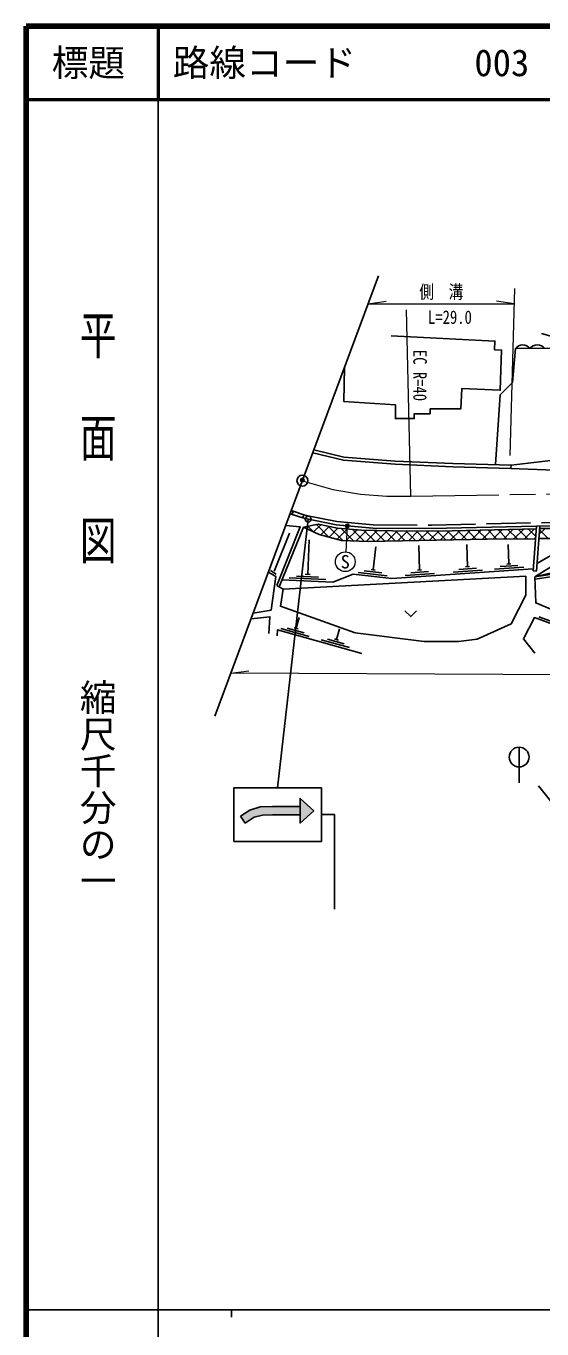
# Model space of a CAD drawing. Units: millimetres at full size, sheet at 1:1000; details may follow other scales. Extents: x 40000 to 680000, y 20000 to 380000.
# Drawn here: x 40000 to 110356, y 202409 to 380000 of the extents above; entities that cross this region are included whole.
import ezdxf
from ezdxf.enums import TextEntityAlignment as Align

# ---------------------------------------------------------------- set-up
doc = ezdxf.new("R2010")
doc.units = ezdxf.units.MM
doc.header["$LTSCALE"] = 1000
doc.header["$PDMODE"] = 32
doc.header["$PDSIZE"] = 500
doc.linetypes.add('CHAIN', pattern=[18.5, 12, -1.5, 3.5, -1.5])
doc.linetypes.add('DASHED', pattern=[7.5, 6, -1.5])
for name, color, linetype, lineweight in [('M-BGD', 7, 'Continuous', 25), ('M-BMK', 2, 'CHAIN', 13), ('M-BMK-OTRS', 5, 'Continuous', 25), ('M-BMK-SRVR', 3, 'Continuous', 25), ('M-STR-HTXT', 7, 'Continuous', 13), ('M-STR-STRC', 7, 'Continuous', 25), ('M-TTL', 2, 'Continuous', 140), ('M-TTL-BAND', 7, 'Continuous', 25), ('M-TTL-LINE', 7, 'Continuous', 50)]:
    doc.layers.add(name, color=color, linetype=linetype, lineweight=lineweight)
doc.layers.add('M-OTRS', color=6, linetype='Continuous')
doc.layers.add('M-TTL-TXT', color=7, linetype='Continuous')
doc.styles.add('@ＭＳ ゴシック', font='')
doc.styles.add('ＭＳ ゴシック', font='')
doc.styles.get('@ＭＳ ゴシック').set_extended_font_data('@MS Gothic')
doc.styles.get('ＭＳ ゴシック').set_extended_font_data('MS Gothic')

msp = doc.modelspace()

# ---------------------------------------------------------------- hatches: boundary and pattern name
at = {"layer": 'M-STR-STRC'}
for points in [[(84021, 311988, -1), (83582, 311749, -0.41421), (83682, 312088, -0.41421)], [(69263, 272322), (69860, 271369), (71131, 272166), (72240, 272427), (73610, 272478), (77360, 272478), (77360, 273603), (73610, 273603), (71932, 273571), (70533, 273119)], [(77360, 272478), (77360, 271353), (79235, 273041), (77360, 274728), (77360, 273603)]]:
    msp.add_hatch(color=256, dxfattribs=at).paths.add_polyline_path(points)

# ---------------------------------------------------------------- linework, layer by layer
at = {"layer": 'M-BGD'}
for p, q in [((106732, 336031), (124772, 336133)), ((106131, 319708), (106143, 320158)), ((106143, 320158), (112346, 320863)), ((76018, 313528), (76288, 313441)), ((76175, 313951), (76426, 313869)), ((76426, 313869), (76288, 313441)), ((77902, 313391), (77763, 312963)), ((73870, 305795), (75932, 310871)), ((74522, 303575), (77821, 311695)), ((78235, 311503), (78582, 311850)), ((79180, 311066), (78427, 311818)), ((79202, 311056), (80181, 312034)), ((81310, 310350), (79603, 312057)), ((80201, 310640), (81352, 311791)), ((83180, 309894), (81265, 311809)), ((81322, 310347), (82527, 311552)), ((82443, 310054), (83836, 311447)), ((84656, 309832), (82972, 311516)), ((83676, 309873), (85145, 311342)), ((86132, 309770), (84510, 311393)), ((85033, 309816), (86493, 311276)), ((87551, 309766), (86031, 311286)), ((86391, 309759), (87877, 311245)), ((88939, 309792), (87477, 311254)), ((87817, 309771), (89260, 311214)), ((90328, 309817), (88923, 311222)), ((89257, 309797), (90655, 311195)), ((91717, 309842), (90363, 311196)), ((90698, 309824), (92061, 311187)), ((93106, 309868), (91785, 311188)), ((92139, 309850), (93467, 311179)), ((94494, 309893), (93207, 311180)), ((93579, 309877), (94874, 311171)), ((95883, 309919), (94630, 311173)), ((95020, 309903), (96283, 311166)), ((97272, 309944), (96052, 311165)), ((96461, 309930), (97732, 311201)), ((98661, 309970), (97437, 311194)), ((97901, 309956), (99181, 311235)), ((100049, 309995), (98818, 311227)), ((99342, 309982), (100630, 311270)), ((101438, 310021), (100199, 311260)), ((100783, 310009), (102078, 311305)), ((102827, 310046), (101580, 311293)), ((102223, 310035), (103527, 311339)), ((104223, 310064), (102961, 311326)), ((103659, 310057), (104976, 311374)), ((105621, 310081), (104343, 311359)), ((105091, 310074), (106425, 311409)), ((107018, 310098), (105724, 311392)), ((106522, 310092), (107874, 311443)), ((108415, 310115), (107105, 311425)), ((107954, 310109), (109323, 311478)), ((109511, 310434), (108486, 311458)), ((109143, 305724), (109620, 311833)), ((109592, 305689), (110072, 311844)), ((109985, 310726), (110772, 311513)), ((111203, 310156), (110032, 311327)), ((78414, 305260), (78622, 309961)), ((87347, 305886), (87702, 309018)), ((93664, 305853), (93561, 309204)), ((100200, 306305), (100097, 309345)), ((105842, 306694), (105739, 309345)), ((109385, 310126), (109495, 310236)), ((109940, 310154), (115666, 310161)), ((73330, 305774), (74098, 305305)), ((73781, 305850), (73960, 305741)), ((85292, 305515), (89267, 305064)), ((86121, 305723), (88506, 305453)), ((87069, 305917), (87625, 305854)), ((92487, 305471), (94882, 305637)), ((93385, 305834), (93943, 305872)), ((98246, 305568), (102237, 305844)), ((99023, 305923), (101418, 306088)), ((99921, 306285), (100479, 306324)), ((103888, 305958), (107879, 306234)), ((104666, 306312), (107060, 306478)), ((105563, 306675), (106121, 306714)), ((109143, 305724), (109592, 305689)), ((74216, 303761), (75057, 303251)), ((75890, 304771), (80885, 304550)), ((76902, 305026), (79899, 304894)), ((78064, 305275), (78764, 305245)), ((91710, 305117), (95701, 305392)), ((76837, 297916), (77239, 299361)), ((109921, 299481), (113206, 298273)), ((74749, 297873), (78603, 296802)), ((75601, 297948), (77913, 297305)), ((76567, 297991), (77107, 297841)), ((82328, 296389), (82730, 297834)), ((80240, 296347), (84094, 295275)), ((81091, 296421), (83403, 295778)), ((82058, 296464), (82597, 296314))]:
    msp.add_line(p, q, dxfattribs=at)
at = {"layer": 'M-BGD', "linetype": 'DASHED'}
for p, q in [((106131, 319708), (112074, 319483)), ((76288, 313441), (77763, 312963)), ((76426, 313869), (77902, 313391))]:
    msp.add_line(p, q, dxfattribs=at)
at = {"layer": 'M-BGD'}
for points in [[(110309, 338094), (113849, 337103), (125367, 337446), (129662, 339590), (138234, 341074), (142758, 341683), (147412, 342750)], [(83449, 333520), (83342, 328814), (90372, 328373), (90372, 326502), (92939, 326502), (92939, 327154), (95107, 327154), (95107, 327805), (99274, 327805), (99443, 330601), (104662, 330361), (104858, 335835), (103904, 335869), (103947, 337065), (89801, 337770)], [(104028, 320217), (104652, 329726), (106334, 331420), (106732, 336031)], [(79097, 321812), (83290, 320809), (90330, 320265), (98188, 319928), (106131, 319708)], [(79255, 322237), (83360, 321255), (90357, 320714), (98204, 320378), (106143, 320158)], [(77763, 312963), (78088, 312857), (82301, 312001), (87304, 311560), (95303, 311506), (111664, 311880), (125577, 312433), (141115, 313020), (159887, 313230)], [(75426, 311935), (77396, 311730), (74216, 303761)], [(77821, 311695), (79838, 312105), (82490, 311555), (85757, 311292), (89954, 311199), (96184, 311164), (109592, 311485)], [(77821, 311695), (79967, 310701), (83032, 309900), (86633, 309749), (102912, 310048), (109487, 310128)], [(109396, 304913), (112596, 306932), (118970, 310249), (119959, 310468), (121155, 312257)], [(109675, 306754), (116600, 310692), (119375, 311902), (120208, 312219)], [(110045, 311495), (111735, 311536), (119375, 311902)], [(73065, 305584), (74049, 304983), (73414, 300402), (70986, 299991)], [(109167, 306022), (89899, 304691), (84592, 305292), (81845, 304207), (74903, 304514)], [(109396, 304913), (119522, 306453), (123289, 306614)], [(109407, 304616), (119401, 306047), (123459, 306211)], [(91667, 300311), (92462, 299516), (93258, 300311)], [(91667, 300311), (92462, 299516), (93258, 300311)], [(70687, 299186), (73253, 299490), (73100, 297221)], [(109386, 294518), (107835, 296462), (109331, 299379), (116971, 296568), (121654, 295445), (127914, 295069)], [(74224, 296895), (74276, 297694), (85791, 294492)]]:
    msp.add_lwpolyline(points, dxfattribs=at)
at = {"layer": 'M-BGD', "linetype": 'DASHED'}
msp.add_lwpolyline([(77902, 313391), (78203, 313293), (82366, 312447), (87326, 312010), (95300, 311956), (111650, 312330), (125559, 312882), (126032, 312900)], dxfattribs=at)
at = {"layer": 'M-BGD'}
for points in [[(109396, 304913), (119384, 307342), (122886, 307577), (124490, 303752), (126317, 300337), (129911, 297380), (129605, 295069), (127914, 295069), (125533, 296181), (118465, 297982), (114952, 299103), (109517, 301364)], [(75057, 303251), (74694, 300921), (84874, 297279), (94312, 296124), (98966, 296131), (101516, 296411), (106165, 298527), (108136, 302434), (108136, 305000)]]:
    msp.add_lwpolyline(points, close=True, dxfattribs=at)
for centre in [(107737, 335287), (109737, 335298)]:
    msp.add_arc(centre, 1250, 37.19249, 143.45269, dxfattribs=at)
at = {"layer": 'M-BMK'}
msp.add_lwpolyline([(77691, 318029), (81849, 316841), (85624, 316192), (89210, 315938), (92470, 315901), (126879, 316482), (140314, 316677), (159253, 316975), (176830, 318029)], dxfattribs=at)
at = {"layer": 'M-BMK-OTRS'}
msp.add_line((65753, 285913), (88077, 345971), dxfattribs=at)
at = {"layer": 'M-BMK-SRVR'}
msp.add_circle((77691, 318029), 750, dxfattribs=at)
at = {"layer": 'M-OTRS'}
msp.add_point((77691, 318106), dxfattribs=at)
at = {"layer": 'M-STR-HTXT'}
for p, q in [((106003, 321473), (106647, 344220)), ((86660, 342160), (89092, 342502)), ((86660, 342160), (106588, 342160)), ((92470, 315901), (91870, 341315)), ((106588, 342160), (104157, 342502)), ((83802, 311869), (83605, 308331)), ((67932, 291774), (70364, 292105)), ((180803, 291303), (67932, 291774))]:
    msp.add_line(p, q, dxfattribs=at)
msp.add_circle((83530, 306983), 1350, dxfattribs=at)
at = {"layer": 'M-STR-STRC'}
for p, q in [((78483, 312795), (74314, 276168)), ((107243, 281709), (107243, 276834)), ((123328, 259452), (109895, 276440)), ((73610, 273603), (77360, 273603)), ((77360, 274728), (79235, 273041)), ((77360, 274728), (77360, 271353)), ((70533, 273119), (69263, 272322)), ((69263, 272322), (69860, 271369)), ((71131, 272166), (69860, 271369)), ((74207, 272478), (73610, 272478)), ((73610, 272478), (77360, 272478)), ((79235, 273041), (77360, 271353))]:
    msp.add_line(p, q, dxfattribs=at)
for points in [[(68357, 268865), (80271, 268865), (80271, 276168), (68357, 276168)], [(77360, 273603), (77360, 274728), (79235, 273041), (77360, 271353)]]:
    msp.add_lwpolyline(points, close=True, dxfattribs=at)
for points in [[(73610, 273603), (71932, 273571), (70533, 273119)], [(73610, 272478), (72240, 272427), (71131, 272166)], [(80271, 272516), (82051, 272516), (82051, 259636)]]:
    msp.add_lwpolyline(points, dxfattribs=at)
for centre, radius in [((78483, 312795), 400), ((83802, 311869), 250), ((107243, 280359), 1350)]:
    msp.add_circle(centre, radius, dxfattribs=at)
at = {"layer": 'M-TTL'}
for p, q in [((40000, 380000), (40000, 20000)), ((680000, 380000), (40000, 380000))]:
    msp.add_line(p, q, dxfattribs=at)
at = {"layer": 'M-TTL-BAND'}
for p, q in [((58000, 370000), (58000, 20000)), ((40000, 205000), (579000, 205000)), ((68000, 205000), (68000, 204000))]:
    msp.add_line(p, q, dxfattribs=at)
at = {"layer": 'M-TTL-LINE'}
for p, q in [((58000, 380000), (58000, 370000)), ((40000, 370000), (680000, 370000))]:
    msp.add_line(p, q, dxfattribs=at)

# ---------------------------------------------------------------- texts
at = {"layer": 'M-STR-HTXT', "style": 'ＭＳ ゴシック', "width": 0.8}
for s, p in [('側\u3000溝', (96624, 342309)), ('L=29.0', (97807, 338854))]:
    msp.add_text(s, height=1833, dxfattribs=at).set_placement(p, align=Align.BOTTOM_CENTER)
msp.add_text('EC R=40', height=1833, rotation=270, dxfattribs=at).set_placement((92265, 332373), align=Align.BOTTOM_CENTER)
at = {"layer": 'M-STR-HTXT', "style": 'ＭＳ ゴシック'}
msp.add_text('S', height=1833, dxfattribs=at).set_placement((83530, 306983), align=Align.MIDDLE_CENTER)
at = {"layer": 'M-TTL-BAND', "style": '@ＭＳ ゴシック', "width": 1.4}
msp.add_text('平  面  図', height=3666, rotation=270, dxfattribs=at).set_placement((49777, 306475), align=Align.MIDDLE_RIGHT)
at = {"layer": 'M-TTL-BAND', "style": '@ＭＳ ゴシック'}
msp.add_text('縮尺千分の一', height=3666, rotation=270, dxfattribs=at).set_placement((49777, 261030), align=Align.MIDDLE_RIGHT)
at = {"layer": 'M-TTL-TXT', "style": 'ＭＳ ゴシック'}
msp.add_text('標題', height=3666, dxfattribs=at).set_placement((48500, 375000), align=Align.MIDDLE_CENTER)
for s, p in [('路線コード', (60000, 375000)), ('003', (101142, 375000))]:
    msp.add_text(s, height=3666, dxfattribs=at).set_placement(p, align=Align.MIDDLE_LEFT)

doc.saveas('drawing.dxf')
